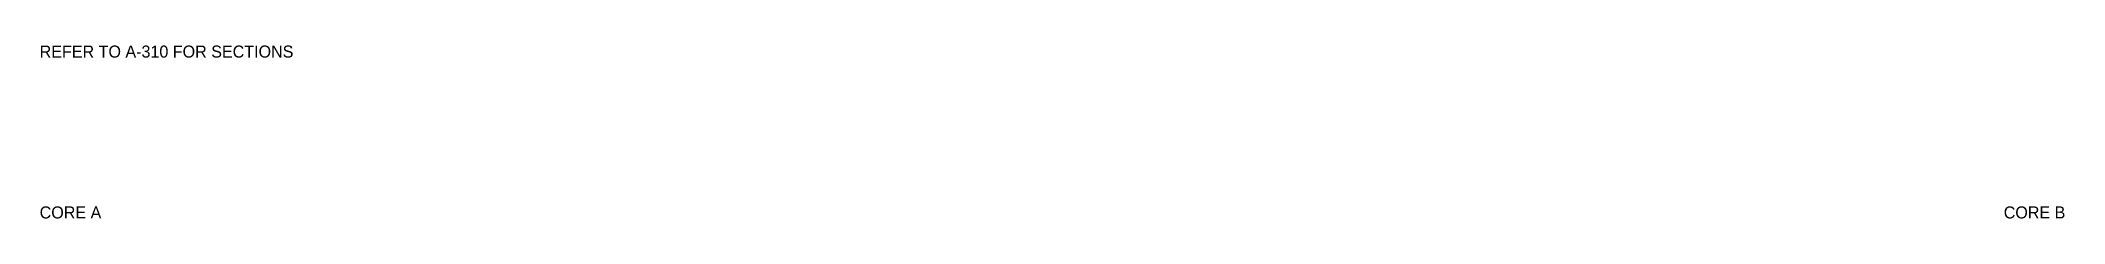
# Model space of a CAD drawing. Header units: metres. Extents: x 1020 to 51517, y 996 to 5304.
import ezdxf

# ---------------------------------------------------------------- set-up
doc = ezdxf.new("R2010")
doc.units = ezdxf.units.M
doc.layers.get('0').update_dxf_attribs({"lineweight": 0, "plot": 0})

msp = doc.modelspace()

# ---------------------------------------------------------------- texts
for s, p in [('REFER TO A-310 FOR SECTIONS', (1000, 5000)), ('CORE A', (1000, 1000)), ('CORE B', (50000, 1000))]:
    msp.add_text(s, height=300).set_placement(p)

doc.saveas('drawing.dxf')
